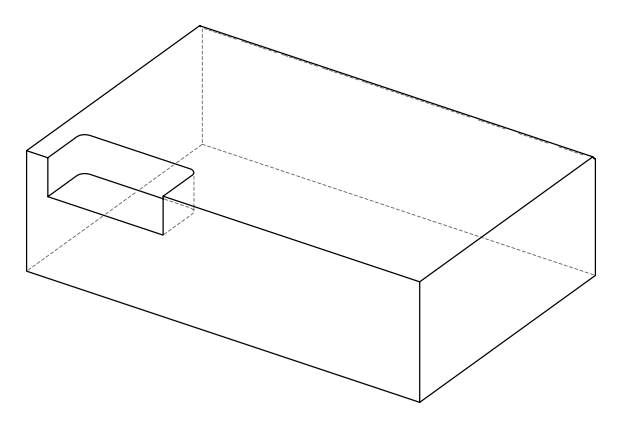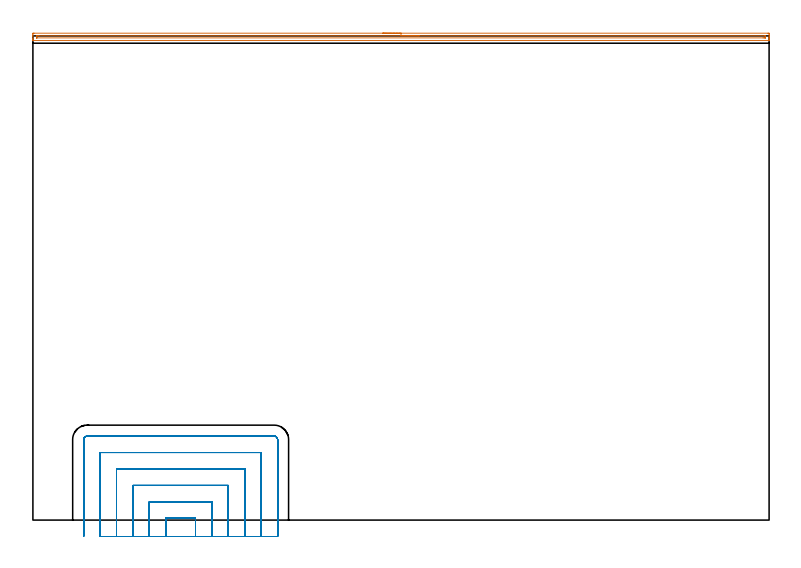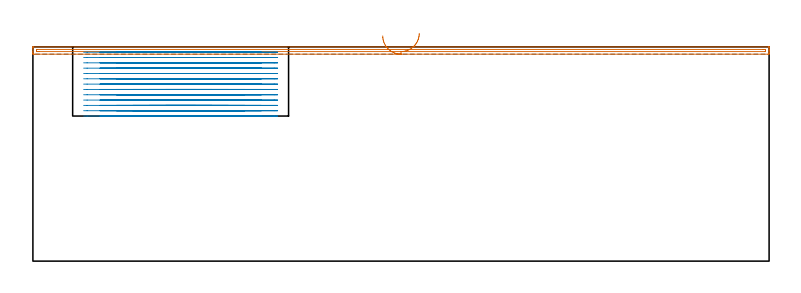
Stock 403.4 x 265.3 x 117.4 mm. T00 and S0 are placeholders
(PLAN: 2 operations, 1 tool changes, 43.2 min)
(1 AREA_MILL | FG_CHAMFER_SURFACE | UGT0205_001 | 6.61 min | 3227 mm3)
(2 MILL_SLOT | SLOT_PARTIAL_RECTANGULAR | NXT0201_011 | Follow Part, ap 3, ae 75% | 36.61 min | 232179 mm3)
(TOOL UGT0205_001 | Chamfer Mill 20 x 3 x 45 deg. | D20 FL50 Z2)
(TOOL NXT0201_011 | ENDMILL 12mm [2P460-1200-NA 1630] | D12 FL38 Z6)
(OP 1 AREA_MILL)
G17 G21 G94 G90
T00 M6
G54
G17 G0 G90 X191.7 Y266.8 S1061 M3
G43 Z127.4 H0
Z123.4
G94 G1 X191.738 Z122.528 F250.
X191.852 Z121.664
X192.041 Z120.812
X192.303 Z119.98
X192.637 Z119.174
X193.04 Z118.4
X193.509 Z117.664
X194.04 Z116.972
X194.629 Z116.329
X195.272 Z115.74
X195.964 Z115.209
X196.7 Z114.74
X197.474 Z114.337
X198.28 Z114.003
X199.112 Z113.741
X199.964 Z113.552
X200.828 Z113.438
X201.7 Z113.4
X402.777
X403.047 Y266.798
X403.39 Y266.793 Z113.402
X403.4 Y266.536 Z113.659
Y266.273 Z113.922
Y265.668 Z114.526
Y265.141 Z115.055
Y264.8 Z115.396
Y264.273 Z115.923
Y263.932 Z116.263
Y263.249 Z116.95
Y263.007 Z117.192
Y262.903 Z117.288
Y262.851 Z117.34
X403.39 Y262.803 Z117.388
X403.225 Y262.8 Z117.4
X0.176
X0.01 Y262.803 Z117.388
X0.002 Y262.902 Z117.289
X0. Y263.008 Z117.192
Y263.249 Z116.951
Y263.932 Z116.263
Y265.141 Z115.055
Y265.668 Z114.526
Y266.273 Z113.922
X0.003 Y266.536 Z113.659
X0.01 Y266.793 Z113.402
X0.353 Y266.798 Z113.4
X0.623 Y266.8
X201.7
Y265.386 Z114.814
X400.99 Y265.385 Z114.815
X401.283 Y265.384 Z114.816
X401.356 Y265.381 Z114.819
X401.386 Y265.379 Z114.821
X401.39 Y265.364 Z114.836
X401.397 Y265.273 Z114.927
X401.399 Y264.8 Z115.4
X401.398 Y264.404 Z115.796
X401.393 Y264.269 Z115.931
X401.39 Y264.226 Z115.974
X401.365 Y264.221 Z115.979
X401.291 Y264.219 Z115.981
X400.99 Y264.216 Z115.984
X400.699 Y264.214 Z115.986
X400.096
X2.41 Y264.215 Z115.985
X2.117 Y264.216 Z115.984
X2.044 Y264.219 Z115.981
X2.014 Y264.221 Z115.979
X2.01 Y264.236 Z115.964
X2.003 Y264.327 Z115.873
X2.001 Y264.8 Z115.4
X2.002 Y265.196 Z115.004
X2.007 Y265.331 Z114.869
X2.01 Y265.374 Z114.826
X2.035 Y265.379 Z114.821
X2.109 Y265.381 Z114.819
X2.41 Y265.384 Z114.816
X2.701 Y265.386 Z114.814
X3.304
X201.7
X202.572 Z114.852
X203.437 Z114.966
X204.288 Z115.155
X205.12 Z115.417
X205.926 Z115.751
X206.7 Z116.154
X207.436 Z116.623
X208.128 Z117.154
X208.771 Z117.743
X209.36 Z118.386
X209.892 Z119.079
X210.36 Z119.814
X210.763 Z120.588
X211.097 Z121.394
X211.359 Z122.226
X211.548 Z123.078
X211.662 Z123.943
X211.7 Z124.814
G0 Z127.4
M5
M2
(OP 2 MILL_SLOT)
G17 G21 G94 G90
T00 M6
G54
G17 G0 G90 X89.1 Y-9. S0 M3
G43 Z127.4 H1
Z114.485
G94 G1 Y-6. F250.
Y1. F500.
X72.8
Y-6.
Y-9. F250.
X98.1
Y-6.
Y10. F500.
X63.8
Y-6.
Y-9. F250.
X107.1
Y-6.
Y19. F500.
X54.8
Y-6.
Y-9. F250.
X116.1
Y-6.
Y28. F500.
X45.8
Y-6.
Y-9. F250.
X125.1
Y-6.
Y37. F500.
X36.8
Y-6.
Y-9. F250.
X134.1
Y-6.
Y44.1 F500.
G3 X132.2 Y46. R1.9
G1 X29.7
G3 X27.8 Y44.1 R1.9
G1 Y-6.
Y-9. F250.
G0 X89.1 Z111.569
G1 Y-6.
Y1. F500.
X72.8
Y-6.
Y-9. F250.
X98.1
Y-6.
Y10. F500.
X63.8
Y-6.
Y-9. F250.
X107.1
Y-6.
Y19. F500.
X54.8
Y-6.
Y-9. F250.
X116.1
Y-6.
Y28. F500.
X45.8
Y-6.
Y-9. F250.
X125.1
Y-6.
Y37. F500.
X36.8
Y-6.
Y-9. F250.
X134.1
Y-6.
Y44.1 F500.
G3 X132.2 Y46. R1.9
G1 X29.7
G3 X27.8 Y44.1 R1.9
G1 Y-6.
Y-9. F250.
G0 X89.1 Z108.654
G1 Y-6.
Y1. F500.
X72.8
Y-6.
Y-9. F250.
X98.1
Y-6.
Y10. F500.
X63.8
Y-6.
Y-9. F250.
X107.1
Y-6.
Y19. F500.
X54.8
Y-6.
Y-9. F250.
X116.1
Y-6.
Y28. F500.
X45.8
Y-6.
Y-9. F250.
X125.1
Y-6.
Y37. F500.
X36.8
Y-6.
Y-9. F250.
X134.1
Y-6.
Y44.1 F500.
G3 X132.2 Y46. R1.9
G1 X29.7
G3 X27.8 Y44.1 R1.9
G1 Y-6.
Y-9. F250.
G0 X89.1 Z105.738
G1 Y-6.
Y1. F500.
X72.8
Y-6.
Y-9. F250.
X98.1
Y-6.
Y10. F500.
X63.8
Y-6.
Y-9. F250.
X107.1
Y-6.
Y19. F500.
X54.8
Y-6.
Y-9. F250.
X116.1
Y-6.
Y28. F500.
X45.8
Y-6.
Y-9. F250.
X125.1
Y-6.
Y37. F500.
X36.8
Y-6.
Y-9. F250.
X134.1
Y-6.
Y44.1 F500.
G3 X132.2 Y46. R1.9
G1 X29.7
G3 X27.8 Y44.1 R1.9
G1 Y-6.
Y-9. F250.
G0 X89.1 Z102.823
G1 Y-6.
Y1. F500.
X72.8
Y-6.
Y-9. F250.
X98.1
Y-6.
Y10. F500.
X63.8
Y-6.
Y-9. F250.
X107.1
Y-6.
Y19. F500.
X54.8
Y-6.
Y-9. F250.
X116.1
Y-6.
Y28. F500.
X45.8
Y-6.
Y-9. F250.
X125.1
Y-6.
Y37. F500.
X36.8
Y-6.
Y-9. F250.
X134.1
Y-6.
Y44.1 F500.
G3 X132.2 Y46. R1.9
G1 X29.7
G3 X27.8 Y44.1 R1.9
G1 Y-6.
Y-9. F250.
G0 X89.1 Z99.908
G1 Y-6.
Y1. F500.
X72.8
Y-6.
Y-9. F250.
X98.1
Y-6.
Y10. F500.
X63.8
Y-6.
Y-9. F250.
X107.1
Y-6.
Y19. F500.
X54.8
Y-6.
Y-9. F250.
X116.1
Y-6.
Y28. F500.
X45.8
Y-6.
Y-9. F250.
X125.1
Y-6.
Y37. F500.
X36.8
Y-6.
Y-9. F250.
X134.1
Y-6.
Y44.1 F500.
G3 X132.2 Y46. R1.9
G1 X29.7
G3 X27.8 Y44.1 R1.9
G1 Y-6.
Y-9. F250.
G0 X89.1 Z96.992
G1 Y-6.
Y1. F500.
X72.8
Y-6.
Y-9. F250.
X98.1
Y-6.
Y10. F500.
X63.8
Y-6.
Y-9. F250.
X107.1
Y-6.
Y19. F500.
X54.8
Y-6.
Y-9. F250.
X116.1
Y-6.
Y28. F500.
X45.8
Y-6.
Y-9. F250.
X125.1
Y-6.
Y37. F500.
X36.8
Y-6.
Y-9. F250.
X134.1
Y-6.
Y44.1 F500.
G3 X132.2 Y46. R1.9
G1 X29.7
G3 X27.8 Y44.1 R1.9
G1 Y-6.
Y-9. F250.
G0 X89.1 Z94.077
G1 Y-6.
Y1. F500.
X72.8
Y-6.
Y-9. F250.
X98.1
Y-6.
Y10. F500.
X63.8
Y-6.
Y-9. F250.
X107.1
Y-6.
Y19. F500.
X54.8
Y-6.
Y-9. F250.
X116.1
Y-6.
Y28. F500.
X45.8
Y-6.
Y-9. F250.
X125.1
Y-6.
Y37. F500.
X36.8
Y-6.
Y-9. F250.
X134.1
Y-6.
Y44.1 F500.
G3 X132.2 Y46. R1.9
G1 X29.7
G3 X27.8 Y44.1 R1.9
G1 Y-6.
Y-9. F250.
G0 X89.1 Z91.162
G1 Y-6.
Y1. F500.
X72.8
Y-6.
Y-9. F250.
X98.1
Y-6.
Y10. F500.
X63.8
Y-6.
Y-9. F250.
X107.1
Y-6.
Y19. F500.
X54.8
Y-6.
Y-9. F250.
X116.1
Y-6.
Y28. F500.
X45.8
Y-6.
Y-9. F250.
X125.1
Y-6.
Y37. F500.
X36.8
Y-6.
Y-9. F250.
X134.1
Y-6.
Y44.1 F500.
G3 X132.2 Y46. R1.9
G1 X29.7
G3 X27.8 Y44.1 R1.9
G1 Y-6.
Y-9. F250.
G0 X89.1 Z88.246
G1 Y-6.
Y1. F500.
X72.8
Y-6.
Y-9. F250.
X98.1
Y-6.
Y10. F500.
X63.8
Y-6.
Y-9. F250.
X107.1
Y-6.
Y19. F500.
X54.8
Y-6.
Y-9. F250.
X116.1
Y-6.
Y28. F500.
X45.8
Y-6.
Y-9. F250.
X125.1
Y-6.
Y37. F500.
X36.8
Y-6.
Y-9. F250.
X134.1
Y-6.
Y44.1 F500.
G3 X132.2 Y46. R1.9
G1 X29.7
G3 X27.8 Y44.1 R1.9
G1 Y-6.
Y-9. F250.
G0 X89.1 Z85.331
G1 Y-6.
Y1. F500.
X72.8
Y-6.
Y-9. F250.
X98.1
Y-6.
Y10. F500.
X63.8
Y-6.
Y-9. F250.
X107.1
Y-6.
Y19. F500.
X54.8
Y-6.
Y-9. F250.
X116.1
Y-6.
Y28. F500.
X45.8
Y-6.
Y-9. F250.
X125.1
Y-6.
Y37. F500.
X36.8
Y-6.
Y-9. F250.
X134.1
Y-6.
Y44.1 F500.
G3 X132.2 Y46. R1.9
G1 X29.7
G3 X27.8 Y44.1 R1.9
G1 Y-6.
Y-9. F250.
G0 X89.1 Z82.415
G1 Y-6.
Y1. F500.
X72.8
Y-6.
Y-9. F250.
X98.1
Y-6.
Y10. F500.
X63.8
Y-6.
Y-9. F250.
X107.1
Y-6.
Y19. F500.
X54.8
Y-6.
Y-9. F250.
X116.1
Y-6.
Y28. F500.
X45.8
Y-6.
Y-9. F250.
X125.1
Y-6.
Y37. F500.
X36.8
Y-6.
Y-9. F250.
X134.1
Y-6.
Y44.1 F500.
G3 X132.2 Y46. R1.9
G1 X29.7
G3 X27.8 Y44.1 R1.9
G1 Y-6.
Y-9. F250.
G0 X89.1 Z79.5
G1 Y-6.
Y1. F500.
X72.8
Y-6.
Y-9. F250.
X98.1
Y-6.
Y10. F500.
X63.8
Y-6.
Y-9. F250.
X107.1
Y-6.
Y19. F500.
X54.8
Y-6.
Y-9. F250.
X116.1
Y-6.
Y28. F500.
X45.8
Y-6.
Y-9. F250.
X125.1
Y-6.
Y37. F500.
X36.8
Y-6.
Y-9. F250.
X134.1
Y-6.
Y44.1 F500.
G3 X132.2 Y46. R1.9
G1 X29.7
G3 X27.8 Y44.1 R1.9
G1 Y-6.
Y-9. F250.
G0 Z127.4
M5
M2
